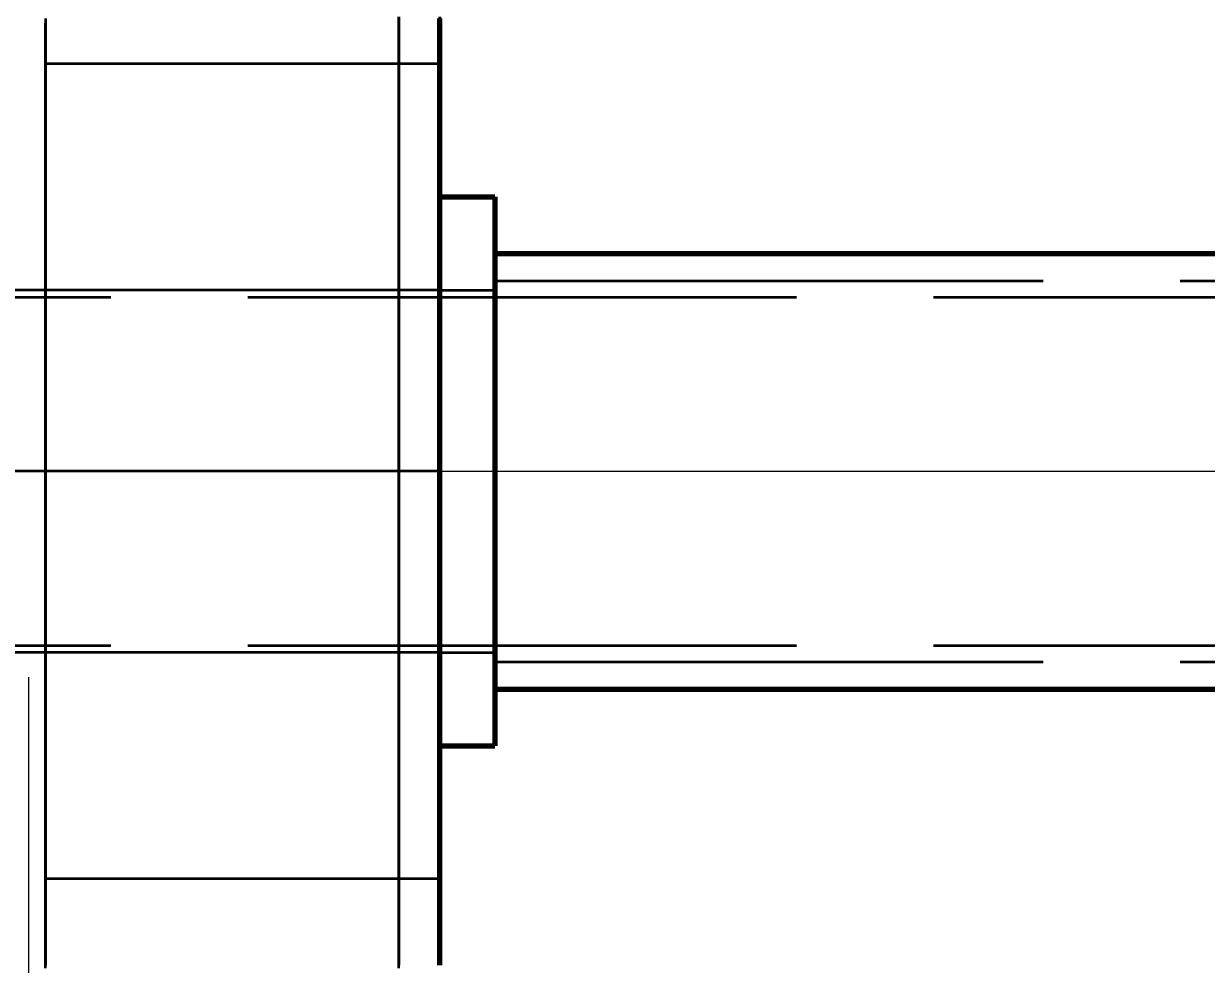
# Model space of a CAD drawing. Header units: millimetres. Extents: x 0 to 2382, y 0 to 420.
# Drawn here: x 128.37 to 136.99, y 106.41 to 113.26 of the extents above; entities that cross this region are included whole.
import ezdxf

# ---------------------------------------------------------------- set-up
doc = ezdxf.new("R2010")
doc.units = ezdxf.units.MM
doc.linetypes.add('IRAM-E-TRAZOS', pattern=[5, 4, -1])
doc.linetypes.add('IRAM-F-TRAZO-PUNTO', pattern=[20, 15, -2, 1, -2])
for name, color, linetype, lineweight in [('01-VISIBLE', 7, 'CONTINUOUS', 70), ('02-OCULTA', 4, 'IRAM-E-TRAZOS', 35), ('03-EJE', 1, 'IRAM-F-TRAZO-PUNTO', 18), ('04-COTA', 3, 'CONTINUOUS', 18)]:
    doc.layers.add(name, color=color, linetype=linetype, lineweight=lineweight)
doc.styles.add('ISO3098', font='isocpeur.ttf')
doc.dimstyles.new('FLAMA-IRAM', dxfattribs={"dimtxt": 3.5, "dimasz": 3.5, "dimexe": 2, "dimexo": 1.5, "dimgap": 1, "dimtad": 1, "dimdec": 1, "dimtxsty": 'ISO3098', "dimblk": 'IRAM_FLECHA', "dimblk1": 'IRAM_FLECHA', "dimblk2": 'IRAM_FLECHA', "dimcen": 2.5, "dimclrd": 256, "dimclre": 256, "dimclrt": 256, "dimazin": 3, "dimtfac": 1, "dimtmove": 0, "dimatfit": 3, "dimlwd": 18, "dimlwe": 18})

# ---------------------------------------------------------------- blocks, each defined once
blk = doc.blocks.new('IRAM_FLECHA')
blk.add_solid([(0, 0), (-1, 0.125), (-1, -0.125)])

msp = doc.modelspace()

# ---------------------------------------------------------------- linework, layer by layer
at = {"layer": '01-VISIBLE'}
for p, q in [((131.4, 112), (131.8, 112)), ((131.8, 111.5875), (146.1125, 111.5875)), ((131.8, 108.4125), (181.2, 108.4125)), ((131.4, 108), (131.8, 108))]:
    msp.add_line(p, q, dxfattribs=at)
for points in [[(131.4, 106.4), (131.4, 106.5), (131.4, 106.6), (131.4, 106.7), (131.4, 106.8), (131.4, 106.9), (131.4, 107), (131.4, 107.1), (131.4, 107.2), (131.4, 107.3), (131.4, 107.4), (131.4, 107.5), (131.4, 107.6), (131.4, 107.7), (131.4, 107.8), (131.4, 107.9), (131.4, 108), (131.4, 108.1), (131.4, 108.2), (131.4, 108.3), (131.4, 108.4), (131.4, 108.5), (131.4, 108.6), (131.4, 108.7), (131.4, 108.8), (131.4, 108.9), (131.4, 109), (131.4, 109.1), (131.4, 109.2), (131.4, 109.3), (131.4, 109.4), (131.4, 109.5), (131.4, 109.6), (131.4, 109.7), (131.4, 109.8), (131.4, 109.9), (131.4, 110), (131.4, 110.1), (131.4, 110.2), (131.4, 110.3), (131.4, 110.4), (131.4, 110.5), (131.4, 110.6), (131.4, 110.7), (131.4, 110.8), (131.4, 110.9), (131.4, 111), (131.4, 111.1), (131.4, 111.2), (131.4, 111.3), (131.4, 111.4), (131.4, 111.5), (131.4, 111.6), (131.4, 111.7), (131.4, 111.8), (131.4, 111.9), (131.4, 112), (131.4, 112.1), (131.4, 112.2), (131.4, 112.3), (131.4, 112.4), (131.4, 112.5), (131.4, 112.6), (131.4, 112.7), (131.4, 112.8), (131.4, 112.9), (131.4, 113), (131.4, 113.1), (131.4, 113.2), (131.4, 113.3)], [(131.8, 112), (131.8, 111.95), (131.8, 111.9), (131.8, 111.85), (131.8, 111.8), (131.8, 111.75), (131.8, 111.7), (131.8, 111.65), (131.8, 111.6), (131.8, 111.55), (131.8, 111.5), (131.8, 111.45), (131.8, 111.4), (131.8, 111.35), (131.8, 111.3), (131.8, 111.25), (131.8, 111.2), (131.8, 111.15), (131.8, 111.1), (131.8, 111.05), (131.8, 111), (131.8, 110.95), (131.8, 110.9), (131.8, 110.85), (131.8, 110.8), (131.8, 110.75), (131.8, 110.7), (131.8, 110.65), (131.8, 110.6), (131.8, 110.55), (131.8, 110.5), (131.8, 110.45), (131.8, 110.4), (131.8, 110.35), (131.8, 110.3), (131.8, 110.25), (131.8, 110.2), (131.8, 110.15), (131.8, 110.1), (131.8, 110.05), (131.8, 110)], [(131.8, 110), (131.8, 109.95), (131.8, 109.9), (131.8, 109.85), (131.8, 109.8), (131.8, 109.75), (131.8, 109.7), (131.8, 109.65), (131.8, 109.6), (131.8, 109.55), (131.8, 109.5), (131.8, 109.45), (131.8, 109.4), (131.8, 109.35), (131.8, 109.3), (131.8, 109.25), (131.8, 109.2), (131.8, 109.15), (131.8, 109.1), (131.8, 109.05), (131.8, 109), (131.8, 108.95), (131.8, 108.9), (131.8, 108.85), (131.8, 108.8), (131.8, 108.75), (131.8, 108.7), (131.8, 108.65), (131.8, 108.6), (131.8, 108.55), (131.8, 108.5), (131.8, 108.45), (131.8, 108.4), (131.8, 108.35), (131.8, 108.3), (131.8, 108.25), (131.8, 108.2), (131.8, 108.15), (131.8, 108.1), (131.8, 108.05), (131.8, 108)]]:
    msp.add_lwpolyline(points, dxfattribs=at)
at = {"layer": '02-OCULTA'}
for p, q in [((131.4, 112.97), (128.525, 112.97)), ((131.8, 111.3875), (181.2, 111.3875)), ((125, 111.27), (188, 111.27)), ((131.4, 111.32), (125.4, 111.32)), ((131.4, 111.32), (131.8, 111.32)), ((131.4, 110), (125.4, 110)), ((125, 108.73), (188, 108.73)), ((131.4, 108.68), (125.4, 108.68)), ((131.4, 108.68), (131.8, 108.68)), ((131.8, 108.6125), (181.2, 108.6125)), ((131.4, 107.03), (128.525, 107.03))]:
    msp.add_line(p, q, dxfattribs=at)
for points in [[(128.525, 113.3), (128.525, 113.25), (128.525, 113.2), (128.525, 113.15), (128.525, 113.1), (128.525, 113.05), (128.525, 113), (128.525, 112.95), (128.525, 112.9), (128.525, 112.85), (128.525, 112.8), (128.525, 112.75), (128.525, 112.7), (128.525, 112.65), (128.525, 112.6), (128.525, 112.55), (128.525, 112.5), (128.525, 112.45), (128.525, 112.4), (128.525, 112.35), (128.525, 112.3), (128.525, 112.25), (128.525, 112.2), (128.525, 112.15), (128.525, 112.1), (128.525, 112.05), (128.525, 112), (128.525, 111.95), (128.525, 111.9), (128.525, 111.85), (128.525, 111.8), (128.525, 111.75), (128.525, 111.7), (128.525, 111.65), (128.525, 111.6), (128.525, 111.55), (128.525, 111.5), (128.525, 111.45), (128.525, 111.4), (128.525, 111.35), (128.525, 111.3), (128.525, 111.25), (128.525, 111.2), (128.525, 111.15), (128.525, 111.1), (128.525, 111.05), (128.525, 111), (128.525, 110.95), (128.525, 110.9), (128.525, 110.85), (128.525, 110.8), (128.525, 110.75), (128.525, 110.7), (128.525, 110.65), (128.525, 110.6), (128.525, 110.55), (128.525, 110.5), (128.525, 110.45), (128.525, 110.4), (128.525, 110.35), (128.525, 110.3), (128.525, 110.25), (128.525, 110.2), (128.525, 110.15), (128.525, 110.1), (128.525, 110.05), (128.525, 110)], [(128.525, 106.379), (128.525, 106.45), (128.525, 106.521), (128.525, 106.592), (128.525, 106.663), (128.525, 106.734), (128.525, 106.805), (128.525, 106.876), (128.525, 106.947), (128.525, 107.018), (128.525, 107.089), (128.525, 107.16), (128.525, 107.231), (128.525, 107.302), (128.525, 107.373), (128.525, 107.444), (128.525, 107.515), (128.525, 107.586), (128.525, 107.657), (128.525, 107.728), (128.525, 107.799), (128.525, 107.87), (128.525, 107.941), (128.525, 108.012), (128.525, 108.083), (128.525, 108.154), (128.525, 108.225), (128.525, 108.296), (128.525, 108.367), (128.525, 108.438), (128.525, 108.509), (128.525, 108.58), (128.525, 108.651), (128.525, 108.722), (128.525, 108.793), (128.525, 108.864), (128.525, 108.935), (128.525, 109.006), (128.525, 109.077), (128.525, 109.148), (128.525, 109.219), (128.525, 109.29), (128.525, 109.361), (128.525, 109.432), (128.525, 109.503), (128.525, 109.574), (128.525, 109.645), (128.525, 109.716), (128.525, 109.787), (128.525, 109.858), (128.525, 109.929), (128.525, 110), (128.525, 110.071), (128.525, 110.142), (128.525, 110.213), (128.525, 110.284), (128.525, 110.355), (128.525, 110.426), (128.525, 110.497), (128.525, 110.568), (128.525, 110.639), (128.525, 110.71), (128.525, 110.781), (128.525, 110.852), (128.525, 110.923), (128.525, 110.994), (128.525, 111.065), (128.525, 111.136), (128.525, 111.207), (128.525, 111.278), (128.525, 111.349), (128.525, 111.42), (128.525, 111.491), (128.525, 111.562), (128.525, 111.633), (128.525, 111.704), (128.525, 111.775), (128.525, 111.846), (128.525, 111.917), (128.525, 111.988), (128.525, 112.059), (128.525, 112.13), (128.525, 112.201), (128.525, 112.272), (128.525, 112.343), (128.525, 112.414), (128.525, 112.485), (128.525, 112.556), (128.525, 112.627), (128.525, 112.698), (128.525, 112.769), (128.525, 112.84), (128.525, 112.911), (128.525, 112.982), (128.525, 113.053), (128.525, 113.124), (128.525, 113.195), (128.525, 113.266)], [(131.1, 106.4), (131.1, 106.472), (131.1, 106.544), (131.1, 106.616), (131.1, 106.688), (131.1, 106.76), (131.1, 106.832), (131.1, 106.904), (131.1, 106.976), (131.1, 107.048), (131.1, 107.12), (131.1, 107.192), (131.1, 107.264), (131.1, 107.336), (131.1, 107.408), (131.1, 107.48), (131.1, 107.552), (131.1, 107.624), (131.1, 107.696), (131.1, 107.768), (131.1, 107.84), (131.1, 107.912), (131.1, 107.984), (131.1, 108.056), (131.1, 108.128), (131.1, 108.2), (131.1, 108.272), (131.1, 108.344), (131.1, 108.416), (131.1, 108.488), (131.1, 108.56), (131.1, 108.632), (131.1, 108.704), (131.1, 108.776), (131.1, 108.848), (131.1, 108.92), (131.1, 108.992), (131.1, 109.064), (131.1, 109.136), (131.1, 109.208), (131.1, 109.28), (131.1, 109.352), (131.1, 109.424), (131.1, 109.496), (131.1, 109.568), (131.1, 109.64), (131.1, 109.712), (131.1, 109.784), (131.1, 109.856), (131.1, 109.928), (131.1, 110), (131.1, 110.072), (131.1, 110.144), (131.1, 110.216), (131.1, 110.288), (131.1, 110.36), (131.1, 110.432), (131.1, 110.504), (131.1, 110.576), (131.1, 110.648), (131.1, 110.72), (131.1, 110.792), (131.1, 110.864), (131.1, 110.936), (131.1, 111.008), (131.1, 111.08), (131.1, 111.152), (131.1, 111.224), (131.1, 111.296), (131.1, 111.368), (131.1, 111.44), (131.1, 111.512), (131.1, 111.584), (131.1, 111.656), (131.1, 111.728), (131.1, 111.8), (131.1, 111.872), (131.1, 111.944), (131.1, 112.016), (131.1, 112.088), (131.1, 112.16), (131.1, 112.232), (131.1, 112.304), (131.1, 112.376), (131.1, 112.448), (131.1, 112.52), (131.1, 112.592), (131.1, 112.664), (131.1, 112.736), (131.1, 112.808), (131.1, 112.88), (131.1, 112.952), (131.1, 113.024), (131.1, 113.096), (131.1, 113.168), (131.1, 113.24), (131.1, 113.312)], [(131.1, 113.3115), (131.1, 113.2613), (131.1, 113.2111), (131.1, 113.161), (131.1, 113.1108), (131.1, 113.0606), (131.1, 113.0105), (131.1, 112.9603), (131.1, 112.9101), (131.1, 112.8599), (131.1, 112.8098), (131.1, 112.7596), (131.1, 112.7094), (131.1, 112.6592), (131.1, 112.6091), (131.1, 112.5589), (131.1, 112.5087), (131.1, 112.4585), (131.1, 112.4084), (131.1, 112.3582), (131.1, 112.308), (131.1, 112.2578), (131.1, 112.2077), (131.1, 112.1575), (131.1, 112.1073), (131.1, 112.0571), (131.1, 112.007), (131.1, 111.9568), (131.1, 111.9066), (131.1, 111.8564), (131.1, 111.8063), (131.1, 111.7561), (131.1, 111.7059), (131.1, 111.6557), (131.1, 111.6056), (131.1, 111.5554), (131.1, 111.5052), (131.1, 111.4551), (131.1, 111.4049), (131.1, 111.3547), (131.1, 111.3045), (131.1, 111.2544), (131.1, 111.2042), (131.1, 111.154), (131.1, 111.1038), (131.1, 111.0537), (131.1, 111.0035), (131.1, 110.9533), (131.1, 110.9031), (131.1, 110.853), (131.1, 110.8028), (131.1, 110.7526), (131.1, 110.7024), (131.1, 110.6523), (131.1, 110.6021), (131.1, 110.5519), (131.1, 110.5017), (131.1, 110.4516), (131.1, 110.4014), (131.1, 110.3512), (131.1, 110.301), (131.1, 110.2509), (131.1, 110.2007), (131.1, 110.1505), (131.1, 110.1003), (131.1, 110.0502), (131.1, 110)], [(131.1, 113.3), (131.1, 113.25), (131.1, 113.2), (131.1, 113.15), (131.1, 113.1), (131.1, 113.05), (131.1, 113), (131.1, 112.95), (131.1, 112.9), (131.1, 112.85), (131.1, 112.8), (131.1, 112.75), (131.1, 112.7), (131.1, 112.65), (131.1, 112.6), (131.1, 112.55), (131.1, 112.5), (131.1, 112.45), (131.1, 112.4), (131.1, 112.35), (131.1, 112.3), (131.1, 112.25), (131.1, 112.2), (131.1, 112.15), (131.1, 112.1), (131.1, 112.05), (131.1, 112), (131.1, 111.95), (131.1, 111.9), (131.1, 111.85), (131.1, 111.8), (131.1, 111.75), (131.1, 111.7), (131.1, 111.65), (131.1, 111.6), (131.1, 111.55), (131.1, 111.5), (131.1, 111.45), (131.1, 111.4), (131.1, 111.35), (131.1, 111.3), (131.1, 111.25), (131.1, 111.2), (131.1, 111.15), (131.1, 111.1), (131.1, 111.05), (131.1, 111), (131.1, 110.95), (131.1, 110.9), (131.1, 110.85), (131.1, 110.8), (131.1, 110.75), (131.1, 110.7), (131.1, 110.65), (131.1, 110.6), (131.1, 110.55), (131.1, 110.5), (131.1, 110.45), (131.1, 110.4), (131.1, 110.35), (131.1, 110.3), (131.1, 110.25), (131.1, 110.2), (131.1, 110.15), (131.1, 110.1), (131.1, 110.05), (131.1, 110)], [(131.1, 106.379), (131.1, 106.45), (131.1, 106.521), (131.1, 106.592), (131.1, 106.663), (131.1, 106.734), (131.1, 106.805), (131.1, 106.876), (131.1, 106.947), (131.1, 107.018), (131.1, 107.089), (131.1, 107.16), (131.1, 107.231), (131.1, 107.302), (131.1, 107.373), (131.1, 107.444), (131.1, 107.515), (131.1, 107.586), (131.1, 107.657), (131.1, 107.728), (131.1, 107.799), (131.1, 107.87), (131.1, 107.941), (131.1, 108.012), (131.1, 108.083), (131.1, 108.154), (131.1, 108.225), (131.1, 108.296), (131.1, 108.367), (131.1, 108.438), (131.1, 108.509), (131.1, 108.58), (131.1, 108.651), (131.1, 108.722), (131.1, 108.793), (131.1, 108.864), (131.1, 108.935), (131.1, 109.006), (131.1, 109.077), (131.1, 109.148), (131.1, 109.219), (131.1, 109.29), (131.1, 109.361), (131.1, 109.432), (131.1, 109.503), (131.1, 109.574), (131.1, 109.645), (131.1, 109.716), (131.1, 109.787), (131.1, 109.858), (131.1, 109.929), (131.1, 110), (131.1, 110.071), (131.1, 110.142), (131.1, 110.213), (131.1, 110.284), (131.1, 110.355), (131.1, 110.426), (131.1, 110.497), (131.1, 110.568), (131.1, 110.639), (131.1, 110.71), (131.1, 110.781), (131.1, 110.852), (131.1, 110.923), (131.1, 110.994), (131.1, 111.065), (131.1, 111.136), (131.1, 111.207), (131.1, 111.278), (131.1, 111.349), (131.1, 111.42), (131.1, 111.491), (131.1, 111.562), (131.1, 111.633), (131.1, 111.704), (131.1, 111.775), (131.1, 111.846), (131.1, 111.917), (131.1, 111.988), (131.1, 112.059), (131.1, 112.13), (131.1, 112.201), (131.1, 112.272), (131.1, 112.343), (131.1, 112.414), (131.1, 112.485), (131.1, 112.556), (131.1, 112.627), (131.1, 112.698), (131.1, 112.769), (131.1, 112.84), (131.1, 112.911), (131.1, 112.982), (131.1, 113.053), (131.1, 113.124), (131.1, 113.195), (131.1, 113.266)], [(131.4, 106.4), (131.4, 106.472), (131.4, 106.544), (131.4, 106.616), (131.4, 106.688), (131.4, 106.76), (131.4, 106.832), (131.4, 106.904), (131.4, 106.976), (131.4, 107.048), (131.4, 107.12), (131.4, 107.192), (131.4, 107.264), (131.4, 107.336), (131.4, 107.408), (131.4, 107.48), (131.4, 107.552), (131.4, 107.624), (131.4, 107.696), (131.4, 107.768), (131.4, 107.84), (131.4, 107.912), (131.4, 107.984), (131.4, 108.056), (131.4, 108.128), (131.4, 108.2), (131.4, 108.272), (131.4, 108.344), (131.4, 108.416), (131.4, 108.488), (131.4, 108.56), (131.4, 108.632), (131.4, 108.704), (131.4, 108.776), (131.4, 108.848), (131.4, 108.92), (131.4, 108.992), (131.4, 109.064), (131.4, 109.136), (131.4, 109.208), (131.4, 109.28), (131.4, 109.352), (131.4, 109.424), (131.4, 109.496), (131.4, 109.568), (131.4, 109.64), (131.4, 109.712), (131.4, 109.784), (131.4, 109.856), (131.4, 109.928), (131.4, 110), (131.4, 110.072), (131.4, 110.144), (131.4, 110.216), (131.4, 110.288), (131.4, 110.36), (131.4, 110.432), (131.4, 110.504), (131.4, 110.576), (131.4, 110.648), (131.4, 110.72), (131.4, 110.792), (131.4, 110.864), (131.4, 110.936), (131.4, 111.008), (131.4, 111.08), (131.4, 111.152), (131.4, 111.224), (131.4, 111.296), (131.4, 111.368), (131.4, 111.44), (131.4, 111.512), (131.4, 111.584), (131.4, 111.656), (131.4, 111.728), (131.4, 111.8), (131.4, 111.872), (131.4, 111.944), (131.4, 112.016), (131.4, 112.088), (131.4, 112.16), (131.4, 112.232), (131.4, 112.304), (131.4, 112.376), (131.4, 112.448), (131.4, 112.52), (131.4, 112.592), (131.4, 112.664), (131.4, 112.736), (131.4, 112.808), (131.4, 112.88), (131.4, 112.952), (131.4, 113.024), (131.4, 113.096), (131.4, 113.168), (131.4, 113.24), (131.4, 113.312)], [(131.4, 113.3115), (131.4, 113.2613), (131.4, 113.2111), (131.4, 113.161), (131.4, 113.1108), (131.4, 113.0606), (131.4, 113.0105), (131.4, 112.9603), (131.4, 112.9101), (131.4, 112.8599), (131.4, 112.8098), (131.4, 112.7596), (131.4, 112.7094), (131.4, 112.6592), (131.4, 112.6091), (131.4, 112.5589), (131.4, 112.5087), (131.4, 112.4585), (131.4, 112.4084), (131.4, 112.3582), (131.4, 112.308), (131.4, 112.2578), (131.4, 112.2077), (131.4, 112.1575), (131.4, 112.1073), (131.4, 112.0571), (131.4, 112.007), (131.4, 111.9568), (131.4, 111.9066), (131.4, 111.8564), (131.4, 111.8063), (131.4, 111.7561), (131.4, 111.7059), (131.4, 111.6557), (131.4, 111.6056), (131.4, 111.5554), (131.4, 111.5052), (131.4, 111.4551), (131.4, 111.4049), (131.4, 111.3547), (131.4, 111.3045), (131.4, 111.2544), (131.4, 111.2042), (131.4, 111.154), (131.4, 111.1038), (131.4, 111.0537), (131.4, 111.0035), (131.4, 110.9533), (131.4, 110.9031), (131.4, 110.853), (131.4, 110.8028), (131.4, 110.7526), (131.4, 110.7024), (131.4, 110.6523), (131.4, 110.6021), (131.4, 110.5519), (131.4, 110.5017), (131.4, 110.4516), (131.4, 110.4014), (131.4, 110.3512), (131.4, 110.301), (131.4, 110.2509), (131.4, 110.2007), (131.4, 110.1505), (131.4, 110.1003), (131.4, 110.0502), (131.4, 110)], [(131.4, 113.3083), (131.4, 113.2581), (131.4, 113.208), (131.4, 113.1579), (131.4, 113.1078), (131.4, 113.0576), (131.4, 113.0075), (131.4, 112.9574), (131.4, 112.9073), (131.4, 112.8571), (131.4, 112.807), (131.4, 112.7569), (131.4, 112.7068), (131.4, 112.6566), (131.4, 112.6065), (131.4, 112.5564), (131.4, 112.5063), (131.4, 112.4561), (131.4, 112.406), (131.4, 112.3559), (131.4, 112.3058), (131.4, 112.2556), (131.4, 112.2055), (131.4, 112.1554), (131.4, 112.1053), (131.4, 112.0551), (131.4, 112.005), (131.4, 111.9549), (131.4, 111.9048), (131.4, 111.8546), (131.4, 111.8045), (131.4, 111.7544), (131.4, 111.7043), (131.4, 111.6541), (131.4, 111.604), (131.4, 111.5539), (131.4, 111.5038), (131.4, 111.4536), (131.4, 111.4035), (131.4, 111.3534), (131.4, 111.3033), (131.4, 111.2531), (131.4, 111.203), (131.4, 111.1529), (131.4, 111.1028), (131.4, 111.0526), (131.4, 111.0025), (131.4, 110.9524), (131.4, 110.9023), (131.4, 110.8521), (131.4, 110.802), (131.4, 110.7519), (131.4, 110.7018), (131.4, 110.6516), (131.4, 110.6015), (131.4, 110.5514), (131.4, 110.5013), (131.4, 110.4511), (131.4, 110.401), (131.4, 110.3509), (131.4, 110.3008), (131.4, 110.2506), (131.4, 110.2005), (131.4, 110.1504), (131.4, 110.1003), (131.4, 110.0501), (131.4, 110)], [(128.525, 107.03), (128.525, 107.0803), (128.525, 107.1307), (128.525, 107.181), (128.525, 107.2314), (128.525, 107.2817), (128.525, 107.332), (128.525, 107.3824), (128.525, 107.4327), (128.525, 107.4831), (128.525, 107.5334), (128.525, 107.5837), (128.525, 107.6341), (128.525, 107.6844), (128.525, 107.7347), (128.525, 107.7851), (128.525, 107.8354), (128.525, 107.8858), (128.525, 107.9361), (128.525, 107.9864), (128.525, 108.0368), (128.525, 108.0871), (128.525, 108.1375), (128.525, 108.1878), (128.525, 108.2381), (128.525, 108.2885), (128.525, 108.3388), (128.525, 108.3892), (128.525, 108.4395), (128.525, 108.4898), (128.525, 108.5402), (128.525, 108.5905), (128.525, 108.6408), (128.525, 108.6912), (128.525, 108.7415), (128.525, 108.7919), (128.525, 108.8422), (128.525, 108.8925), (128.525, 108.9429), (128.525, 108.9932), (128.525, 109.0436), (128.525, 109.0939), (128.525, 109.1442), (128.525, 109.1946), (128.525, 109.2449), (128.525, 109.2953), (128.525, 109.3456), (128.525, 109.3959), (128.525, 109.4463), (128.525, 109.4966), (128.525, 109.5469), (128.525, 109.5973), (128.525, 109.6476), (128.525, 109.698), (128.525, 109.7483), (128.525, 109.7986), (128.525, 109.849), (128.525, 109.8993), (128.525, 109.9497), (128.525, 110), (128.525, 110.0503), (128.525, 110.1007), (128.525, 110.151), (128.525, 110.2014), (128.525, 110.2517), (128.525, 110.302), (128.525, 110.3524), (128.525, 110.4027), (128.525, 110.4531), (128.525, 110.5034), (128.525, 110.5537), (128.525, 110.6041), (128.525, 110.6544), (128.525, 110.7047), (128.525, 110.7551), (128.525, 110.8054), (128.525, 110.8558), (128.525, 110.9061), (128.525, 110.9564), (128.525, 111.0068), (128.525, 111.0571), (128.525, 111.1075), (128.525, 111.1578), (128.525, 111.2081), (128.525, 111.2585), (128.525, 111.3088), (128.525, 111.3592), (128.525, 111.4095), (128.525, 111.4598), (128.525, 111.5102), (128.525, 111.5605), (128.525, 111.6108), (128.525, 111.6612), (128.525, 111.7115), (128.525, 111.7619), (128.525, 111.8122), (128.525, 111.8625), (128.525, 111.9129), (128.525, 111.9632), (128.525, 112.0136), (128.525, 112.0639), (128.525, 112.1142), (128.525, 112.1646), (128.525, 112.2149), (128.525, 112.2653), (128.525, 112.3156), (128.525, 112.3659), (128.525, 112.4163), (128.525, 112.4666), (128.525, 112.5169), (128.525, 112.5673), (128.525, 112.6176), (128.525, 112.668), (128.525, 112.7183), (128.525, 112.7686), (128.525, 112.819), (128.525, 112.8693), (128.525, 112.9197), (128.525, 112.97)], [(128.525, 112.97), (128.525, 112.9197), (128.525, 112.8693), (128.525, 112.819), (128.525, 112.7686), (128.525, 112.7183), (128.525, 112.668), (128.525, 112.6176), (128.525, 112.5673), (128.525, 112.5169), (128.525, 112.4666), (128.525, 112.4163), (128.525, 112.3659), (128.525, 112.3156), (128.525, 112.2653), (128.525, 112.2149), (128.525, 112.1646), (128.525, 112.1142), (128.525, 112.0639), (128.525, 112.0136), (128.525, 111.9632), (128.525, 111.9129), (128.525, 111.8625), (128.525, 111.8122), (128.525, 111.7619), (128.525, 111.7115), (128.525, 111.6612), (128.525, 111.6108), (128.525, 111.5605), (128.525, 111.5102), (128.525, 111.4598), (128.525, 111.4095), (128.525, 111.3592), (128.525, 111.3088), (128.525, 111.2585), (128.525, 111.2081), (128.525, 111.1578), (128.525, 111.1075), (128.525, 111.0571), (128.525, 111.0068), (128.525, 110.9564), (128.525, 110.9061), (128.525, 110.8558), (128.525, 110.8054), (128.525, 110.7551), (128.525, 110.7047), (128.525, 110.6544), (128.525, 110.6041), (128.525, 110.5537), (128.525, 110.5034), (128.525, 110.4531), (128.525, 110.4027), (128.525, 110.3524), (128.525, 110.302), (128.525, 110.2517), (128.525, 110.2014), (128.525, 110.151), (128.525, 110.1007), (128.525, 110.0503), (128.525, 110)], [(131.4, 107.03), (131.4, 107.0803), (131.4, 107.1307), (131.4, 107.181), (131.4, 107.2314), (131.4, 107.2817), (131.4, 107.332), (131.4, 107.3824), (131.4, 107.4327), (131.4, 107.4831), (131.4, 107.5334), (131.4, 107.5837), (131.4, 107.6341), (131.4, 107.6844), (131.4, 107.7347), (131.4, 107.7851), (131.4, 107.8354), (131.4, 107.8858), (131.4, 107.9361), (131.4, 107.9864), (131.4, 108.0368), (131.4, 108.0871), (131.4, 108.1375), (131.4, 108.1878), (131.4, 108.2381), (131.4, 108.2885), (131.4, 108.3388), (131.4, 108.3892), (131.4, 108.4395), (131.4, 108.4898), (131.4, 108.5402), (131.4, 108.5905), (131.4, 108.6408), (131.4, 108.6912), (131.4, 108.7415), (131.4, 108.7919), (131.4, 108.8422), (131.4, 108.8925), (131.4, 108.9429), (131.4, 108.9932), (131.4, 109.0436), (131.4, 109.0939), (131.4, 109.1442), (131.4, 109.1946), (131.4, 109.2449), (131.4, 109.2953), (131.4, 109.3456), (131.4, 109.3959), (131.4, 109.4463), (131.4, 109.4966), (131.4, 109.5469), (131.4, 109.5973), (131.4, 109.6476), (131.4, 109.698), (131.4, 109.7483), (131.4, 109.7986), (131.4, 109.849), (131.4, 109.8993), (131.4, 109.9497), (131.4, 110), (131.4, 110.0503), (131.4, 110.1007), (131.4, 110.151), (131.4, 110.2014), (131.4, 110.2517), (131.4, 110.302), (131.4, 110.3524), (131.4, 110.4027), (131.4, 110.4531), (131.4, 110.5034), (131.4, 110.5537), (131.4, 110.6041), (131.4, 110.6544), (131.4, 110.7047), (131.4, 110.7551), (131.4, 110.8054), (131.4, 110.8558), (131.4, 110.9061), (131.4, 110.9564), (131.4, 111.0068), (131.4, 111.0571), (131.4, 111.1075), (131.4, 111.1578), (131.4, 111.2081), (131.4, 111.2585), (131.4, 111.3088), (131.4, 111.3592), (131.4, 111.4095), (131.4, 111.4598), (131.4, 111.5102), (131.4, 111.5605), (131.4, 111.6108), (131.4, 111.6612), (131.4, 111.7115), (131.4, 111.7619), (131.4, 111.8122), (131.4, 111.8625), (131.4, 111.9129), (131.4, 111.9632), (131.4, 112.0136), (131.4, 112.0639), (131.4, 112.1142), (131.4, 112.1646), (131.4, 112.2149), (131.4, 112.2653), (131.4, 112.3156), (131.4, 112.3659), (131.4, 112.4163), (131.4, 112.4666), (131.4, 112.5169), (131.4, 112.5673), (131.4, 112.6176), (131.4, 112.668), (131.4, 112.7183), (131.4, 112.7686), (131.4, 112.819), (131.4, 112.8693), (131.4, 112.9197), (131.4, 112.97)], [(131.4, 112.97), (131.4, 112.9197), (131.4, 112.8693), (131.4, 112.819), (131.4, 112.7686), (131.4, 112.7183), (131.4, 112.668), (131.4, 112.6176), (131.4, 112.5673), (131.4, 112.5169), (131.4, 112.4666), (131.4, 112.4163), (131.4, 112.3659), (131.4, 112.3156), (131.4, 112.2653), (131.4, 112.2149), (131.4, 112.1646), (131.4, 112.1142), (131.4, 112.0639), (131.4, 112.0136), (131.4, 111.9632), (131.4, 111.9129), (131.4, 111.8625), (131.4, 111.8122), (131.4, 111.7619), (131.4, 111.7115), (131.4, 111.6612), (131.4, 111.6108), (131.4, 111.5605), (131.4, 111.5102), (131.4, 111.4598), (131.4, 111.4095), (131.4, 111.3592), (131.4, 111.3088), (131.4, 111.2585), (131.4, 111.2081), (131.4, 111.1578), (131.4, 111.1075), (131.4, 111.0571), (131.4, 111.0068), (131.4, 110.9564), (131.4, 110.9061), (131.4, 110.8558), (131.4, 110.8054), (131.4, 110.7551), (131.4, 110.7047), (131.4, 110.6544), (131.4, 110.6041), (131.4, 110.5537), (131.4, 110.5034), (131.4, 110.4531), (131.4, 110.4027), (131.4, 110.3524), (131.4, 110.302), (131.4, 110.2517), (131.4, 110.2014), (131.4, 110.151), (131.4, 110.1007), (131.4, 110.0503), (131.4, 110)], [(131.4, 108), (131.4, 108.05), (131.4, 108.1), (131.4, 108.15), (131.4, 108.2), (131.4, 108.25), (131.4, 108.3), (131.4, 108.35), (131.4, 108.4), (131.4, 108.45), (131.4, 108.5), (131.4, 108.55), (131.4, 108.6), (131.4, 108.65), (131.4, 108.7), (131.4, 108.75), (131.4, 108.8), (131.4, 108.85), (131.4, 108.9), (131.4, 108.95), (131.4, 109), (131.4, 109.05), (131.4, 109.1), (131.4, 109.15), (131.4, 109.2), (131.4, 109.25), (131.4, 109.3), (131.4, 109.35), (131.4, 109.4), (131.4, 109.45), (131.4, 109.5), (131.4, 109.55), (131.4, 109.6), (131.4, 109.65), (131.4, 109.7), (131.4, 109.75), (131.4, 109.8), (131.4, 109.85), (131.4, 109.9), (131.4, 109.95), (131.4, 110), (131.4, 110.05), (131.4, 110.1), (131.4, 110.15), (131.4, 110.2), (131.4, 110.25), (131.4, 110.3), (131.4, 110.35), (131.4, 110.4), (131.4, 110.45), (131.4, 110.5), (131.4, 110.55), (131.4, 110.6), (131.4, 110.65), (131.4, 110.7), (131.4, 110.75), (131.4, 110.8), (131.4, 110.85), (131.4, 110.9), (131.4, 110.95), (131.4, 111), (131.4, 111.05), (131.4, 111.1), (131.4, 111.15), (131.4, 111.2), (131.4, 111.25), (131.4, 111.3), (131.4, 111.35), (131.4, 111.4), (131.4, 111.45), (131.4, 111.5), (131.4, 111.55), (131.4, 111.6), (131.4, 111.65), (131.4, 111.7), (131.4, 111.75), (131.4, 111.8), (131.4, 111.85), (131.4, 111.9), (131.4, 111.95), (131.4, 112)], [(131.4, 112), (131.4, 111.95), (131.4, 111.9), (131.4, 111.85), (131.4, 111.8), (131.4, 111.75), (131.4, 111.7), (131.4, 111.65), (131.4, 111.6), (131.4, 111.55), (131.4, 111.5), (131.4, 111.45), (131.4, 111.4), (131.4, 111.35), (131.4, 111.3), (131.4, 111.25), (131.4, 111.2), (131.4, 111.15), (131.4, 111.1), (131.4, 111.05), (131.4, 111), (131.4, 110.95), (131.4, 110.9), (131.4, 110.85), (131.4, 110.8), (131.4, 110.75), (131.4, 110.7), (131.4, 110.65), (131.4, 110.6), (131.4, 110.55), (131.4, 110.5), (131.4, 110.45), (131.4, 110.4), (131.4, 110.35), (131.4, 110.3), (131.4, 110.25), (131.4, 110.2), (131.4, 110.15), (131.4, 110.1), (131.4, 110.05), (131.4, 110)], [(131.8, 108), (131.8, 108.05), (131.8, 108.1), (131.8, 108.15), (131.8, 108.2), (131.8, 108.25), (131.8, 108.3), (131.8, 108.35), (131.8, 108.4), (131.8, 108.45), (131.8, 108.5), (131.8, 108.55), (131.8, 108.6), (131.8, 108.65), (131.8, 108.7), (131.8, 108.75), (131.8, 108.8), (131.8, 108.85), (131.8, 108.9), (131.8, 108.95), (131.8, 109), (131.8, 109.05), (131.8, 109.1), (131.8, 109.15), (131.8, 109.2), (131.8, 109.25), (131.8, 109.3), (131.8, 109.35), (131.8, 109.4), (131.8, 109.45), (131.8, 109.5), (131.8, 109.55), (131.8, 109.6), (131.8, 109.65), (131.8, 109.7), (131.8, 109.75), (131.8, 109.8), (131.8, 109.85), (131.8, 109.9), (131.8, 109.95), (131.8, 110), (131.8, 110.05), (131.8, 110.1), (131.8, 110.15), (131.8, 110.2), (131.8, 110.25), (131.8, 110.3), (131.8, 110.35), (131.8, 110.4), (131.8, 110.45), (131.8, 110.5), (131.8, 110.55), (131.8, 110.6), (131.8, 110.65), (131.8, 110.7), (131.8, 110.75), (131.8, 110.8), (131.8, 110.85), (131.8, 110.9), (131.8, 110.95), (131.8, 111), (131.8, 111.05), (131.8, 111.1), (131.8, 111.15), (131.8, 111.2), (131.8, 111.25), (131.8, 111.3), (131.8, 111.35), (131.8, 111.4), (131.8, 111.45), (131.8, 111.5), (131.8, 111.55), (131.8, 111.6), (131.8, 111.65), (131.8, 111.7), (131.8, 111.75), (131.8, 111.8), (131.8, 111.85), (131.8, 111.9), (131.8, 111.95), (131.8, 112)], [(131.8, 108.4125), (131.8, 108.4629), (131.8, 108.5133), (131.8, 108.5637), (131.8, 108.6141), (131.8, 108.6645), (131.8, 108.7149), (131.8, 108.7653), (131.8, 108.8157), (131.8, 108.8661), (131.8, 108.9165), (131.8, 108.9669), (131.8, 109.0173), (131.8, 109.0677), (131.8, 109.1181), (131.8, 109.1685), (131.8, 109.2188), (131.8, 109.2692), (131.8, 109.3196), (131.8, 109.37), (131.8, 109.4204), (131.8, 109.4708), (131.8, 109.5212), (131.8, 109.5716), (131.8, 109.622), (131.8, 109.6724), (131.8, 109.7228), (131.8, 109.7732), (131.8, 109.8236), (131.8, 109.874), (131.8, 109.9244), (131.8, 109.9748), (131.8, 110.0252), (131.8, 110.0756), (131.8, 110.126), (131.8, 110.1764), (131.8, 110.2268), (131.8, 110.2772), (131.8, 110.3276), (131.8, 110.378), (131.8, 110.4284), (131.8, 110.4788), (131.8, 110.5292), (131.8, 110.5796), (131.8, 110.63), (131.8, 110.6804), (131.8, 110.7308), (131.8, 110.7812), (131.8, 110.8315), (131.8, 110.8819), (131.8, 110.9323), (131.8, 110.9827), (131.8, 111.0331), (131.8, 111.0835), (131.8, 111.1339), (131.8, 111.1843), (131.8, 111.2347), (131.8, 111.2851), (131.8, 111.3355), (131.8, 111.3859), (131.8, 111.4363), (131.8, 111.4867), (131.8, 111.5371), (131.8, 111.5875)], [(131.8, 111.5875), (131.8, 111.5363), (131.8, 111.4851), (131.8, 111.4339), (131.8, 111.3827), (131.8, 111.3315), (131.8, 111.2802), (131.8, 111.229), (131.8, 111.1778), (131.8, 111.1266), (131.8, 111.0754), (131.8, 111.0242), (131.8, 110.973), (131.8, 110.9218), (131.8, 110.8706), (131.8, 110.8194), (131.8, 110.7681), (131.8, 110.7169), (131.8, 110.6657), (131.8, 110.6145), (131.8, 110.5633), (131.8, 110.5121), (131.8, 110.4609), (131.8, 110.4097), (131.8, 110.3585), (131.8, 110.3073), (131.8, 110.256), (131.8, 110.2048), (131.8, 110.1536), (131.8, 110.1024), (131.8, 110.0512), (131.8, 110)], [(131.8, 108.6125), (131.8, 108.663), (131.8, 108.7134), (131.8, 108.7639), (131.8, 108.8143), (131.8, 108.8648), (131.8, 108.9152), (131.8, 108.9657), (131.8, 109.0161), (131.8, 109.0666), (131.8, 109.117), (131.8, 109.1675), (131.8, 109.218), (131.8, 109.2684), (131.8, 109.3189), (131.8, 109.3693), (131.8, 109.4198), (131.8, 109.4702), (131.8, 109.5207), (131.8, 109.5711), (131.8, 109.6216), (131.8, 109.672), (131.8, 109.7225), (131.8, 109.773), (131.8, 109.8234), (131.8, 109.8739), (131.8, 109.9243), (131.8, 109.9748), (131.8, 110.0252), (131.8, 110.0757), (131.8, 110.1261), (131.8, 110.1766), (131.8, 110.227), (131.8, 110.2775), (131.8, 110.328), (131.8, 110.3784), (131.8, 110.4289), (131.8, 110.4793), (131.8, 110.5298), (131.8, 110.5802), (131.8, 110.6307), (131.8, 110.6811), (131.8, 110.7316), (131.8, 110.782), (131.8, 110.8325), (131.8, 110.883), (131.8, 110.9334), (131.8, 110.9839), (131.8, 111.0343), (131.8, 111.0848), (131.8, 111.1352), (131.8, 111.1857), (131.8, 111.2361), (131.8, 111.2866), (131.8, 111.337), (131.8, 111.3875)], [(131.8, 111.3875), (131.8, 111.3361), (131.8, 111.2847), (131.8, 111.2333), (131.8, 111.1819), (131.8, 111.1306), (131.8, 111.0792), (131.8, 111.0278), (131.8, 110.9764), (131.8, 110.925), (131.8, 110.8736), (131.8, 110.8222), (131.8, 110.7708), (131.8, 110.7194), (131.8, 110.6681), (131.8, 110.6167), (131.8, 110.5653), (131.8, 110.5139), (131.8, 110.4625), (131.8, 110.4111), (131.8, 110.3597), (131.8, 110.3083), (131.8, 110.2569), (131.8, 110.2056), (131.8, 110.1542), (131.8, 110.1028), (131.8, 110.0514), (131.8, 110)], [(131.4, 108.68), (131.4, 108.7308), (131.4, 108.7815), (131.4, 108.8323), (131.4, 108.8831), (131.4, 108.9338), (131.4, 108.9846), (131.4, 109.0354), (131.4, 109.0862), (131.4, 109.1369), (131.4, 109.1877), (131.4, 109.2385), (131.4, 109.2892), (131.4, 109.34), (131.4, 109.3908), (131.4, 109.4415), (131.4, 109.4923), (131.4, 109.5431), (131.4, 109.5938), (131.4, 109.6446), (131.4, 109.6954), (131.4, 109.7462), (131.4, 109.7969), (131.4, 109.8477), (131.4, 109.8985), (131.4, 109.9492), (131.4, 110), (131.4, 110.0508), (131.4, 110.1015), (131.4, 110.1523), (131.4, 110.2031), (131.4, 110.2538), (131.4, 110.3046), (131.4, 110.3554), (131.4, 110.4062), (131.4, 110.4569), (131.4, 110.5077), (131.4, 110.5585), (131.4, 110.6092), (131.4, 110.66), (131.4, 110.7108), (131.4, 110.7615), (131.4, 110.8123), (131.4, 110.8631), (131.4, 110.9138), (131.4, 110.9646), (131.4, 111.0154), (131.4, 111.0662), (131.4, 111.1169), (131.4, 111.1677), (131.4, 111.2185), (131.4, 111.2692), (131.4, 111.32)], [(131.4, 111.32), (131.4, 111.2692), (131.4, 111.2185), (131.4, 111.1677), (131.4, 111.1169), (131.4, 111.0662), (131.4, 111.0154), (131.4, 110.9646), (131.4, 110.9138), (131.4, 110.8631), (131.4, 110.8123), (131.4, 110.7615), (131.4, 110.7108), (131.4, 110.66), (131.4, 110.6092), (131.4, 110.5585), (131.4, 110.5077), (131.4, 110.4569), (131.4, 110.4062), (131.4, 110.3554), (131.4, 110.3046), (131.4, 110.2538), (131.4, 110.2031), (131.4, 110.1523), (131.4, 110.1015), (131.4, 110.0508), (131.4, 110)], [(131.4, 108.68), (131.4, 108.7308), (131.4, 108.7815), (131.4, 108.8323), (131.4, 108.8831), (131.4, 108.9338), (131.4, 108.9846), (131.4, 109.0354), (131.4, 109.0862), (131.4, 109.1369), (131.4, 109.1877), (131.4, 109.2385), (131.4, 109.2892), (131.4, 109.34), (131.4, 109.3908), (131.4, 109.4415), (131.4, 109.4923), (131.4, 109.5431), (131.4, 109.5938), (131.4, 109.6446), (131.4, 109.6954), (131.4, 109.7462), (131.4, 109.7969), (131.4, 109.8477), (131.4, 109.8985), (131.4, 109.9492), (131.4, 110), (131.4, 110.0508), (131.4, 110.1015), (131.4, 110.1523), (131.4, 110.2031), (131.4, 110.2538), (131.4, 110.3046), (131.4, 110.3554), (131.4, 110.4062), (131.4, 110.4569), (131.4, 110.5077), (131.4, 110.5585), (131.4, 110.6092), (131.4, 110.66), (131.4, 110.7108), (131.4, 110.7615), (131.4, 110.8123), (131.4, 110.8631), (131.4, 110.9138), (131.4, 110.9646), (131.4, 111.0154), (131.4, 111.0662), (131.4, 111.1169), (131.4, 111.1677), (131.4, 111.2185), (131.4, 111.2692), (131.4, 111.32)], [(131.4, 111.32), (131.4, 111.2692), (131.4, 111.2185), (131.4, 111.1677), (131.4, 111.1169), (131.4, 111.0662), (131.4, 111.0154), (131.4, 110.9646), (131.4, 110.9138), (131.4, 110.8631), (131.4, 110.8123), (131.4, 110.7615), (131.4, 110.7108), (131.4, 110.66), (131.4, 110.6092), (131.4, 110.5585), (131.4, 110.5077), (131.4, 110.4569), (131.4, 110.4062), (131.4, 110.3554), (131.4, 110.3046), (131.4, 110.2538), (131.4, 110.2031), (131.4, 110.1523), (131.4, 110.1015), (131.4, 110.0508), (131.4, 110)], [(131.8, 108.68), (131.8, 108.7308), (131.8, 108.7815), (131.8, 108.8323), (131.8, 108.8831), (131.8, 108.9338), (131.8, 108.9846), (131.8, 109.0354), (131.8, 109.0862), (131.8, 109.1369), (131.8, 109.1877), (131.8, 109.2385), (131.8, 109.2892), (131.8, 109.34), (131.8, 109.3908), (131.8, 109.4415), (131.8, 109.4923), (131.8, 109.5431), (131.8, 109.5938), (131.8, 109.6446), (131.8, 109.6954), (131.8, 109.7462), (131.8, 109.7969), (131.8, 109.8477), (131.8, 109.8985), (131.8, 109.9492), (131.8, 110), (131.8, 110.0508), (131.8, 110.1015), (131.8, 110.1523), (131.8, 110.2031), (131.8, 110.2538), (131.8, 110.3046), (131.8, 110.3554), (131.8, 110.4062), (131.8, 110.4569), (131.8, 110.5077), (131.8, 110.5585), (131.8, 110.6092), (131.8, 110.66), (131.8, 110.7108), (131.8, 110.7615), (131.8, 110.8123), (131.8, 110.8631), (131.8, 110.9138), (131.8, 110.9646), (131.8, 111.0154), (131.8, 111.0662), (131.8, 111.1169), (131.8, 111.1677), (131.8, 111.2185), (131.8, 111.2692), (131.8, 111.32)], [(131.8, 111.32), (131.8, 111.2692), (131.8, 111.2185), (131.8, 111.1677), (131.8, 111.1169), (131.8, 111.0662), (131.8, 111.0154), (131.8, 110.9646), (131.8, 110.9138), (131.8, 110.8631), (131.8, 110.8123), (131.8, 110.7615), (131.8, 110.7108), (131.8, 110.66), (131.8, 110.6092), (131.8, 110.5585), (131.8, 110.5077), (131.8, 110.4569), (131.8, 110.4062), (131.8, 110.3554), (131.8, 110.3046), (131.8, 110.2538), (131.8, 110.2031), (131.8, 110.1523), (131.8, 110.1015), (131.8, 110.0508), (131.8, 110)], [(128.525, 110), (128.525, 109.95), (128.525, 109.9), (128.525, 109.85), (128.525, 109.8), (128.525, 109.75), (128.525, 109.7), (128.525, 109.65), (128.525, 109.6), (128.525, 109.55), (128.525, 109.5), (128.525, 109.45), (128.525, 109.4), (128.525, 109.35), (128.525, 109.3), (128.525, 109.25), (128.525, 109.2), (128.525, 109.15), (128.525, 109.1), (128.525, 109.05), (128.525, 109), (128.525, 108.95), (128.525, 108.9), (128.525, 108.85), (128.525, 108.8), (128.525, 108.75), (128.525, 108.7), (128.525, 108.65), (128.525, 108.6), (128.525, 108.55), (128.525, 108.5), (128.525, 108.45), (128.525, 108.4), (128.525, 108.35), (128.525, 108.3), (128.525, 108.25), (128.525, 108.2), (128.525, 108.15), (128.525, 108.1), (128.525, 108.05), (128.525, 108), (128.525, 107.95), (128.525, 107.9), (128.525, 107.85), (128.525, 107.8), (128.525, 107.75), (128.525, 107.7), (128.525, 107.65), (128.525, 107.6), (128.525, 107.55), (128.525, 107.5), (128.525, 107.45), (128.525, 107.4), (128.525, 107.35), (128.525, 107.3), (128.525, 107.25), (128.525, 107.2), (128.525, 107.15), (128.525, 107.1), (128.525, 107.05), (128.525, 107), (128.525, 106.95), (128.525, 106.9), (128.525, 106.85), (128.525, 106.8), (128.525, 106.75), (128.525, 106.7), (128.525, 106.65), (128.525, 106.6), (128.525, 106.55), (128.525, 106.5), (128.525, 106.45), (128.525, 106.4)], [(128.525, 110), (128.525, 109.9497), (128.525, 109.8993), (128.525, 109.849), (128.525, 109.7986), (128.525, 109.7483), (128.525, 109.698), (128.525, 109.6476), (128.525, 109.5973), (128.525, 109.5469), (128.525, 109.4966), (128.525, 109.4463), (128.525, 109.3959), (128.525, 109.3456), (128.525, 109.2953), (128.525, 109.2449), (128.525, 109.1946), (128.525, 109.1442), (128.525, 109.0939), (128.525, 109.0436), (128.525, 108.9932), (128.525, 108.9429), (128.525, 108.8925), (128.525, 108.8422), (128.525, 108.7919), (128.525, 108.7415), (128.525, 108.6912), (128.525, 108.6408), (128.525, 108.5905), (128.525, 108.5402), (128.525, 108.4898), (128.525, 108.4395), (128.525, 108.3892), (128.525, 108.3388), (128.525, 108.2885), (128.525, 108.2381), (128.525, 108.1878), (128.525, 108.1375), (128.525, 108.0871), (128.525, 108.0368), (128.525, 107.9864), (128.525, 107.9361), (128.525, 107.8858), (128.525, 107.8354), (128.525, 107.7851), (128.525, 107.7347), (128.525, 107.6844), (128.525, 107.6341), (128.525, 107.5837), (128.525, 107.5334), (128.525, 107.4831), (128.525, 107.4327), (128.525, 107.3824), (128.525, 107.332), (128.525, 107.2817), (128.525, 107.2314), (128.525, 107.181), (128.525, 107.1307), (128.525, 107.0803), (128.525, 107.03)], [(131.1, 110), (131.1, 109.95), (131.1, 109.9), (131.1, 109.85), (131.1, 109.8), (131.1, 109.75), (131.1, 109.7), (131.1, 109.65), (131.1, 109.6), (131.1, 109.55), (131.1, 109.5), (131.1, 109.45), (131.1, 109.4), (131.1, 109.35), (131.1, 109.3), (131.1, 109.25), (131.1, 109.2), (131.1, 109.15), (131.1, 109.1), (131.1, 109.05), (131.1, 109), (131.1, 108.95), (131.1, 108.9), (131.1, 108.85), (131.1, 108.8), (131.1, 108.75), (131.1, 108.7), (131.1, 108.65), (131.1, 108.6), (131.1, 108.55), (131.1, 108.5), (131.1, 108.45), (131.1, 108.4), (131.1, 108.35), (131.1, 108.3), (131.1, 108.25), (131.1, 108.2), (131.1, 108.15), (131.1, 108.1), (131.1, 108.05), (131.1, 108), (131.1, 107.95), (131.1, 107.9), (131.1, 107.85), (131.1, 107.8), (131.1, 107.75), (131.1, 107.7), (131.1, 107.65), (131.1, 107.6), (131.1, 107.55), (131.1, 107.5), (131.1, 107.45), (131.1, 107.4), (131.1, 107.35), (131.1, 107.3), (131.1, 107.25), (131.1, 107.2), (131.1, 107.15), (131.1, 107.1), (131.1, 107.05), (131.1, 107), (131.1, 106.95), (131.1, 106.9), (131.1, 106.85), (131.1, 106.8), (131.1, 106.75), (131.1, 106.7), (131.1, 106.65), (131.1, 106.6), (131.1, 106.55), (131.1, 106.5), (131.1, 106.45), (131.1, 106.4)], [(131.1, 110), (131.1, 109.95), (131.1, 109.9), (131.1, 109.85), (131.1, 109.8), (131.1, 109.75), (131.1, 109.7), (131.1, 109.65), (131.1, 109.6), (131.1, 109.55), (131.1, 109.5), (131.1, 109.45), (131.1, 109.4), (131.1, 109.35), (131.1, 109.3), (131.1, 109.25), (131.1, 109.2), (131.1, 109.15), (131.1, 109.1), (131.1, 109.05), (131.1, 109), (131.1, 108.95), (131.1, 108.9), (131.1, 108.85), (131.1, 108.8), (131.1, 108.75), (131.1, 108.7), (131.1, 108.65), (131.1, 108.6), (131.1, 108.55), (131.1, 108.5), (131.1, 108.45), (131.1, 108.4), (131.1, 108.35), (131.1, 108.3), (131.1, 108.25), (131.1, 108.2), (131.1, 108.15), (131.1, 108.1), (131.1, 108.05), (131.1, 108), (131.1, 107.95), (131.1, 107.9), (131.1, 107.85), (131.1, 107.8), (131.1, 107.75), (131.1, 107.7), (131.1, 107.65), (131.1, 107.6), (131.1, 107.55), (131.1, 107.5), (131.1, 107.45), (131.1, 107.4), (131.1, 107.35), (131.1, 107.3), (131.1, 107.25), (131.1, 107.2), (131.1, 107.15), (131.1, 107.1), (131.1, 107.05), (131.1, 107), (131.1, 106.95), (131.1, 106.9), (131.1, 106.85), (131.1, 106.8), (131.1, 106.75), (131.1, 106.7), (131.1, 106.65), (131.1, 106.6), (131.1, 106.55), (131.1, 106.5), (131.1, 106.45), (131.1, 106.4)], [(131.4, 110), (131.4, 109.95), (131.4, 109.9), (131.4, 109.85), (131.4, 109.8), (131.4, 109.75), (131.4, 109.7), (131.4, 109.65), (131.4, 109.6), (131.4, 109.55), (131.4, 109.5), (131.4, 109.45), (131.4, 109.4), (131.4, 109.35), (131.4, 109.3), (131.4, 109.25), (131.4, 109.2), (131.4, 109.15), (131.4, 109.1), (131.4, 109.05), (131.4, 109), (131.4, 108.95), (131.4, 108.9), (131.4, 108.85), (131.4, 108.8), (131.4, 108.75), (131.4, 108.7), (131.4, 108.65), (131.4, 108.6), (131.4, 108.55), (131.4, 108.5), (131.4, 108.45), (131.4, 108.4), (131.4, 108.35), (131.4, 108.3), (131.4, 108.25), (131.4, 108.2), (131.4, 108.15), (131.4, 108.1), (131.4, 108.05), (131.4, 108), (131.4, 107.95), (131.4, 107.9), (131.4, 107.85), (131.4, 107.8), (131.4, 107.75), (131.4, 107.7), (131.4, 107.65), (131.4, 107.6), (131.4, 107.55), (131.4, 107.5), (131.4, 107.45), (131.4, 107.4), (131.4, 107.35), (131.4, 107.3), (131.4, 107.25), (131.4, 107.2), (131.4, 107.15), (131.4, 107.1), (131.4, 107.05), (131.4, 107), (131.4, 106.95), (131.4, 106.9), (131.4, 106.85), (131.4, 106.8), (131.4, 106.75), (131.4, 106.7), (131.4, 106.65), (131.4, 106.6), (131.4, 106.55), (131.4, 106.5), (131.4, 106.45), (131.4, 106.4)], [(131.4, 110), (131.4, 109.95), (131.4, 109.9), (131.4, 109.85), (131.4, 109.8), (131.4, 109.75), (131.4, 109.7), (131.4, 109.65), (131.4, 109.6), (131.4, 109.55), (131.4, 109.5), (131.4, 109.45), (131.4, 109.4), (131.4, 109.35), (131.4, 109.3), (131.4, 109.25), (131.4, 109.2), (131.4, 109.15), (131.4, 109.1), (131.4, 109.05), (131.4, 109), (131.4, 108.95), (131.4, 108.9), (131.4, 108.85), (131.4, 108.8), (131.4, 108.75), (131.4, 108.7), (131.4, 108.65), (131.4, 108.6), (131.4, 108.55), (131.4, 108.5), (131.4, 108.45), (131.4, 108.4), (131.4, 108.35), (131.4, 108.3), (131.4, 108.25), (131.4, 108.2), (131.4, 108.15), (131.4, 108.1), (131.4, 108.05), (131.4, 108), (131.4, 107.95), (131.4, 107.9), (131.4, 107.85), (131.4, 107.8), (131.4, 107.75), (131.4, 107.7), (131.4, 107.65), (131.4, 107.6), (131.4, 107.55), (131.4, 107.5), (131.4, 107.45), (131.4, 107.4), (131.4, 107.35), (131.4, 107.3), (131.4, 107.25), (131.4, 107.2), (131.4, 107.15), (131.4, 107.1), (131.4, 107.05), (131.4, 107), (131.4, 106.95), (131.4, 106.9), (131.4, 106.85), (131.4, 106.8), (131.4, 106.75), (131.4, 106.7), (131.4, 106.65), (131.4, 106.6), (131.4, 106.55), (131.4, 106.5), (131.4, 106.45), (131.4, 106.4)], [(131.4, 110), (131.4, 109.9497), (131.4, 109.8993), (131.4, 109.849), (131.4, 109.7986), (131.4, 109.7483), (131.4, 109.698), (131.4, 109.6476), (131.4, 109.5973), (131.4, 109.5469), (131.4, 109.4966), (131.4, 109.4463), (131.4, 109.3959), (131.4, 109.3456), (131.4, 109.2953), (131.4, 109.2449), (131.4, 109.1946), (131.4, 109.1442), (131.4, 109.0939), (131.4, 109.0436), (131.4, 108.9932), (131.4, 108.9429), (131.4, 108.8925), (131.4, 108.8422), (131.4, 108.7919), (131.4, 108.7415), (131.4, 108.6912), (131.4, 108.6408), (131.4, 108.5905), (131.4, 108.5402), (131.4, 108.4898), (131.4, 108.4395), (131.4, 108.3892), (131.4, 108.3388), (131.4, 108.2885), (131.4, 108.2381), (131.4, 108.1878), (131.4, 108.1375), (131.4, 108.0871), (131.4, 108.0368), (131.4, 107.9864), (131.4, 107.9361), (131.4, 107.8858), (131.4, 107.8354), (131.4, 107.7851), (131.4, 107.7347), (131.4, 107.6844), (131.4, 107.6341), (131.4, 107.5837), (131.4, 107.5334), (131.4, 107.4831), (131.4, 107.4327), (131.4, 107.3824), (131.4, 107.332), (131.4, 107.2817), (131.4, 107.2314), (131.4, 107.181), (131.4, 107.1307), (131.4, 107.0803), (131.4, 107.03)], [(131.4, 110), (131.4, 109.9492), (131.4, 109.8985), (131.4, 109.8477), (131.4, 109.7969), (131.4, 109.7462), (131.4, 109.6954), (131.4, 109.6446), (131.4, 109.5938), (131.4, 109.5431), (131.4, 109.4923), (131.4, 109.4415), (131.4, 109.3908), (131.4, 109.34), (131.4, 109.2892), (131.4, 109.2385), (131.4, 109.1877), (131.4, 109.1369), (131.4, 109.0862), (131.4, 109.0354), (131.4, 108.9846), (131.4, 108.9338), (131.4, 108.8831), (131.4, 108.8323), (131.4, 108.7815), (131.4, 108.7308), (131.4, 108.68)], [(131.4, 110), (131.4, 109.95), (131.4, 109.9), (131.4, 109.85), (131.4, 109.8), (131.4, 109.75), (131.4, 109.7), (131.4, 109.65), (131.4, 109.6), (131.4, 109.55), (131.4, 109.5), (131.4, 109.45), (131.4, 109.4), (131.4, 109.35), (131.4, 109.3), (131.4, 109.25), (131.4, 109.2), (131.4, 109.15), (131.4, 109.1), (131.4, 109.05), (131.4, 109), (131.4, 108.95), (131.4, 108.9), (131.4, 108.85), (131.4, 108.8), (131.4, 108.75), (131.4, 108.7), (131.4, 108.65), (131.4, 108.6), (131.4, 108.55), (131.4, 108.5), (131.4, 108.45), (131.4, 108.4), (131.4, 108.35), (131.4, 108.3), (131.4, 108.25), (131.4, 108.2), (131.4, 108.15), (131.4, 108.1), (131.4, 108.05), (131.4, 108)], [(131.4, 110), (131.4, 109.9492), (131.4, 109.8985), (131.4, 109.8477), (131.4, 109.7969), (131.4, 109.7462), (131.4, 109.6954), (131.4, 109.6446), (131.4, 109.5938), (131.4, 109.5431), (131.4, 109.4923), (131.4, 109.4415), (131.4, 109.3908), (131.4, 109.34), (131.4, 109.2892), (131.4, 109.2385), (131.4, 109.1877), (131.4, 109.1369), (131.4, 109.0862), (131.4, 109.0354), (131.4, 108.9846), (131.4, 108.9338), (131.4, 108.8831), (131.4, 108.8323), (131.4, 108.7815), (131.4, 108.7308), (131.4, 108.68)], [(131.8, 110), (131.8, 109.9488), (131.8, 109.8976), (131.8, 109.8464), (131.8, 109.7952), (131.8, 109.744), (131.8, 109.6927), (131.8, 109.6415), (131.8, 109.5903), (131.8, 109.5391), (131.8, 109.4879), (131.8, 109.4367), (131.8, 109.3855), (131.8, 109.3343), (131.8, 109.2831), (131.8, 109.2319), (131.8, 109.1806), (131.8, 109.1294), (131.8, 109.0782), (131.8, 109.027), (131.8, 108.9758), (131.8, 108.9246), (131.8, 108.8734), (131.8, 108.8222), (131.8, 108.771), (131.8, 108.7198), (131.8, 108.6685), (131.8, 108.6173), (131.8, 108.5661), (131.8, 108.5149), (131.8, 108.4637), (131.8, 108.4125)], [(131.8, 110), (131.8, 109.9486), (131.8, 109.8972), (131.8, 109.8458), (131.8, 109.7944), (131.8, 109.7431), (131.8, 109.6917), (131.8, 109.6403), (131.8, 109.5889), (131.8, 109.5375), (131.8, 109.4861), (131.8, 109.4347), (131.8, 109.3833), (131.8, 109.3319), (131.8, 109.2806), (131.8, 109.2292), (131.8, 109.1778), (131.8, 109.1264), (131.8, 109.075), (131.8, 109.0236), (131.8, 108.9722), (131.8, 108.9208), (131.8, 108.8694), (131.8, 108.8181), (131.8, 108.7667), (131.8, 108.7153), (131.8, 108.6639), (131.8, 108.6125)], [(131.8, 110), (131.8, 109.9492), (131.8, 109.8985), (131.8, 109.8477), (131.8, 109.7969), (131.8, 109.7462), (131.8, 109.6954), (131.8, 109.6446), (131.8, 109.5938), (131.8, 109.5431), (131.8, 109.4923), (131.8, 109.4415), (131.8, 109.3908), (131.8, 109.34), (131.8, 109.2892), (131.8, 109.2385), (131.8, 109.1877), (131.8, 109.1369), (131.8, 109.0862), (131.8, 109.0354), (131.8, 108.9846), (131.8, 108.9338), (131.8, 108.8831), (131.8, 108.8323), (131.8, 108.7815), (131.8, 108.7308), (131.8, 108.68)]]:
    msp.add_lwpolyline(points, dxfattribs=at)
at = {"layer": '03-EJE'}
msp.add_line((128.1, 110), (184.9, 110), dxfattribs=at)

# ---------------------------------------------------------------- dimensions: what is measured, and where the dimension line sits
at = {"layer": '04-COTA'}
msp.add_linear_dim(base=(128.4, 71), p1=(128.4, 110), p2=(184.6, 110), dimstyle='FLAMA-IRAM', override={"dimlfac": 10, "dimpost": 'trocha <>'}, dxfattribs=at).render()

doc.saveas('drawing.dxf')
